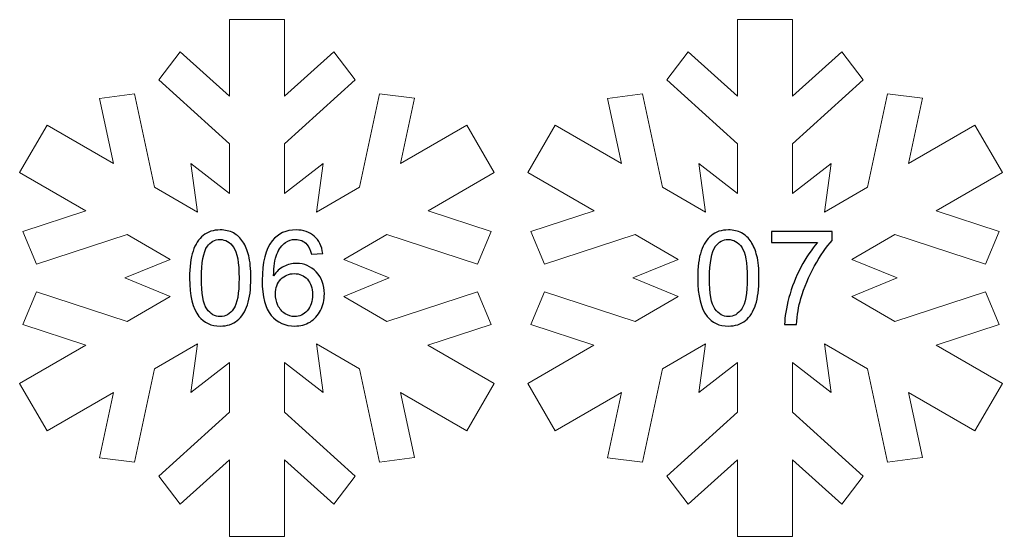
# Model space of a CAD drawing. Header units: centimetres. Extents: x -78 to 86, y -19 to 11.
# Drawn here: x 35.91 to 41.6, y -2.13 to 0.86 of the extents above; entities that cross this region are included whole.
import ezdxf

# ---------------------------------------------------------------- set-up
doc = ezdxf.new("R2010")
doc.units = ezdxf.units.CM
doc.header["$MEASUREMENT"] = 0
doc.layers.add('layer 1', color=7, linetype='Continuous')

msp = doc.modelspace()

# ---------------------------------------------------------------- linework, layer by layer
at = {"layer": 'layer 1', "color": 250, "lineweight": 9}
for points, knots in [([(38.03772, -0.88655), (38.03772, -0.88655), (37.78794, -0.74234), (37.78794, -0.74234), (37.78794, -0.74234), (37.78794, -0.74234), (38.05135, -0.63553), (38.05135, -0.63553), (38.05135, -0.63553), (38.05135, -0.63553), (37.78796, -0.52876), (37.78796, -0.52876), (37.78796, -0.52876), (37.78796, -0.52876), (38.03781, -0.38449), (38.03781, -0.38449), (38.03781, -0.38449), (38.03781, -0.38449), (38.56232, -0.55472), (38.56232, -0.55472), (38.56232, -0.55472), (38.56232, -0.55472), (38.64122, -0.36578), (38.64122, -0.36578), (38.64122, -0.36578), (38.64122, -0.36578), (38.27571, -0.24715), (38.27571, -0.24715), (38.27571, -0.24715), (38.27571, -0.24715), (38.65937, -0.02564), (38.65937, -0.02564), (38.65937, -0.02564), (38.65937, -0.02564), (38.50077, 0.24911), (38.50077, 0.24911), (38.50077, 0.24911), (38.50077, 0.24911), (38.11702, 0.02756), (38.11702, 0.02756), (38.11702, 0.02756), (38.11702, 0.02756), (38.19715, 0.40399), (38.19715, 0.40399), (38.19715, 0.40399), (38.19715, 0.40399), (37.9941, 0.43005), (37.9941, 0.43005), (37.9941, 0.43005), (37.9941, 0.43005), (37.87914, -0.10979), (37.87914, -0.10979), (37.87914, -0.10979), (37.87914, -0.10979), (37.62932, -0.25404), (37.62932, -0.25404), (37.62932, -0.25404), (37.62932, -0.25404), (37.66854, 0.02753), (37.66854, 0.02753), (37.66854, 0.02753), (37.66854, 0.02753), (37.44435, -0.14718), (37.44435, -0.14718), (37.44435, -0.14718), (37.44435, -0.14718), (37.44435, 0.14125), (37.44435, 0.14125), (37.44435, 0.14125), (37.44435, 0.14125), (37.85404, 0.51039), (37.85404, 0.51039), (37.85404, 0.51039), (37.85404, 0.51039), (37.72988, 0.67325), (37.72988, 0.67325), (37.72988, 0.67325), (37.72988, 0.67325), (37.44435, 0.416), (37.44435, 0.416), (37.44435, 0.416), (37.44435, 0.416), (37.44435, 0.85908), (37.44435, 0.85908), (37.44435, 0.85908), (37.44435, 0.85908), (37.12711, 0.85908), (37.12711, 0.85908), (37.12711, 0.85908), (37.12711, 0.85908), (37.12711, 0.41594), (37.12711, 0.41594), (37.12711, 0.41594), (37.12711, 0.41594), (36.8412, 0.67355), (36.8412, 0.67355), (36.8412, 0.67355), (36.8412, 0.67355), (36.71704, 0.51069), (36.71704, 0.51069), (36.71704, 0.51069), (36.71704, 0.51069), (37.12711, 0.14125), (37.12711, 0.14125), (37.12711, 0.14125), (37.12711, 0.14125), (37.12711, -0.14718), (37.12711, -0.14718), (37.12711, -0.14718), (37.12711, -0.14718), (36.90292, 0.02753), (36.90292, 0.02753), (36.90292, 0.02753), (36.90292, 0.02753), (36.94215, -0.25404), (36.94215, -0.25404), (36.94215, -0.25404), (36.94215, -0.25404), (36.69234, -0.10979), (36.69234, -0.10979), (36.69234, -0.10979), (36.69234, -0.10979), (36.57747, 0.42963), (36.57747, 0.42963), (36.57747, 0.42963), (36.57747, 0.42963), (36.37437, 0.40346), (36.37437, 0.40346), (36.37437, 0.40346), (36.37437, 0.40346), (36.45439, 0.02756), (36.45439, 0.02756), (36.45439, 0.02756), (36.45439, 0.02756), (36.07067, 0.24911), (36.07067, 0.24911), (36.07067, 0.24911), (36.07067, 0.24911), (35.91205, -0.02564), (35.91205, -0.02564), (35.91205, -0.02564), (35.91205, -0.02564), (36.29584, -0.24717), (36.29584, -0.24717), (36.29584, -0.24717), (36.29584, -0.24717), (35.92978, -0.36601), (35.92978, -0.36601), (35.92978, -0.36601), (35.92978, -0.36601), (36.00874, -0.55495), (36.00874, -0.55495), (36.00874, -0.55495), (36.00874, -0.55495), (36.53372, -0.38453), (36.53372, -0.38453), (36.53372, -0.38453), (36.53372, -0.38453), (36.78352, -0.52874), (36.78352, -0.52874), (36.78352, -0.52874), (36.78352, -0.52874), (36.52009, -0.63553), (36.52009, -0.63553), (36.52009, -0.63553), (36.52009, -0.63553), (36.78357, -0.74234), (36.78357, -0.74234), (36.78357, -0.74234), (36.78357, -0.74234), (36.53372, -0.88661), (36.53372, -0.88661), (36.53372, -0.88661), (36.53372, -0.88661), (36.00919, -0.71638), (36.00919, -0.71638), (36.00919, -0.71638), (36.00919, -0.71638), (35.93027, -0.90534), (35.93027, -0.90534), (35.93027, -0.90534), (35.93027, -0.90534), (36.29579, -1.02395), (36.29579, -1.02395), (36.29579, -1.02395), (36.29579, -1.02395), (35.91205, -1.2455), (35.91205, -1.2455), (35.91205, -1.2455), (35.91205, -1.2455), (36.07067, -1.52025), (36.07067, -1.52025), (36.07067, -1.52025), (36.07067, -1.52025), (36.45448, -1.29868), (36.45448, -1.29868), (36.45448, -1.29868), (36.45448, -1.29868), (36.37435, -1.67509), (36.37435, -1.67509), (36.37435, -1.67509), (36.37435, -1.67509), (36.57745, -1.70117), (36.57745, -1.70117), (36.57745, -1.70117), (36.57745, -1.70117), (36.69234, -1.16131), (36.69234, -1.16131), (36.69234, -1.16131), (36.69234, -1.16131), (36.94212, -1.01711), (36.94212, -1.01711), (36.94212, -1.01711), (36.94212, -1.01711), (36.90292, -1.29859), (36.90292, -1.29859), (36.90292, -1.29859), (36.90292, -1.29859), (37.12711, -1.1239), (37.12711, -1.1239), (37.12711, -1.1239), (37.12711, -1.1239), (37.12711, -1.41242), (37.12711, -1.41242), (37.12711, -1.41242), (37.12711, -1.41242), (36.71747, -1.78152), (36.71747, -1.78152), (36.71747, -1.78152), (36.71747, -1.78152), (36.84167, -1.9443), (36.84167, -1.9443), (36.84167, -1.9443), (36.84167, -1.9443), (37.12711, -1.6871), (37.12711, -1.6871), (37.12711, -1.6871), (37.12711, -1.6871), (37.12711, -2.13014), (37.12711, -2.13014), (37.12711, -2.13014), (37.12711, -2.13014), (37.44435, -2.13014), (37.44435, -2.13014), (37.44435, -2.13014), (37.44435, -2.13014), (37.44435, -1.68697), (37.44435, -1.68697), (37.44435, -1.68697), (37.44435, -1.68697), (37.73032, -1.94462), (37.73032, -1.94462), (37.73032, -1.94462), (37.73032, -1.94462), (37.85446, -1.78179), (37.85446, -1.78179), (37.85446, -1.78179), (37.85446, -1.78179), (37.44435, -1.41229), (37.44435, -1.41229), (37.44435, -1.41229), (37.44435, -1.41229), (37.44435, -1.1239), (37.44435, -1.1239), (37.44435, -1.1239), (37.44435, -1.1239), (37.66854, -1.29859), (37.66854, -1.29859), (37.66854, -1.29859), (37.66854, -1.29859), (37.62934, -1.01711), (37.62934, -1.01711), (37.62934, -1.01711), (37.62934, -1.01711), (37.87921, -1.16138), (37.87921, -1.16138), (37.87921, -1.16138), (37.87921, -1.16138), (37.99406, -1.70066), (37.99406, -1.70066), (37.99406, -1.70066), (37.99406, -1.70066), (38.19715, -1.67453), (38.19715, -1.67453), (38.19715, -1.67453), (38.19715, -1.67453), (38.11715, -1.2987), (38.11715, -1.2987), (38.11715, -1.2987), (38.11715, -1.2987), (38.50081, -1.52023), (38.50081, -1.52023), (38.50081, -1.52023), (38.50081, -1.52023), (38.65944, -1.24548), (38.65944, -1.24548), (38.65944, -1.24548), (38.65944, -1.24548), (38.2756, -1.02391), (38.2756, -1.02391), (38.2756, -1.02391), (38.2756, -1.02391), (38.64173, -0.90506), (38.64173, -0.90506), (38.64173, -0.90506), (38.64173, -0.90506), (38.56279, -0.71615), (38.56279, -0.71615), (38.56279, -0.71615), (38.56279, -0.71615), (38.03772, -0.88655), (38.03772, -0.88655)], [0, 0, 0, 0, 0.0126582, 0.0126582, 0.0126582, 0.0126582, 0.0253165, 0.0253165, 0.0253165, 0.0253165, 0.0379747, 0.0379747, 0.0379747, 0.0379747, 0.0506329, 0.0506329, 0.0506329, 0.0506329, 0.0632911, 0.0632911, 0.0632911, 0.0632911, 0.0759494, 0.0759494, 0.0759494, 0.0759494, 0.0886076, 0.0886076, 0.0886076, 0.0886076, 0.1012658, 0.1012658, 0.1012658, 0.1012658, 0.1139241, 0.1139241, 0.1139241, 0.1139241, 0.1265823, 0.1265823, 0.1265823, 0.1265823, 0.1392405, 0.1392405, 0.1392405, 0.1392405, 0.1518987, 0.1518987, 0.1518987, 0.1518987, 0.164557, 0.164557, 0.164557, 0.164557, 0.1772152, 0.1772152, 0.1772152, 0.1772152, 0.1898734, 0.1898734, 0.1898734, 0.1898734, 0.2025316, 0.2025316, 0.2025316, 0.2025316, 0.2151899, 0.2151899, 0.2151899, 0.2151899, 0.2278481, 0.2278481, 0.2278481, 0.2278481, 0.2405063, 0.2405063, 0.2405063, 0.2405063, 0.2531646, 0.2531646, 0.2531646, 0.2531646, 0.2658228, 0.2658228, 0.2658228, 0.2658228, 0.278481, 0.278481, 0.278481, 0.278481, 0.2911392, 0.2911392, 0.2911392, 0.2911392, 0.3037975, 0.3037975, 0.3037975, 0.3037975, 0.3164557, 0.3164557, 0.3164557, 0.3164557, 0.3291139, 0.3291139, 0.3291139, 0.3291139, 0.3417722, 0.3417722, 0.3417722, 0.3417722, 0.3544304, 0.3544304, 0.3544304, 0.3544304, 0.3670886, 0.3670886, 0.3670886, 0.3670886, 0.3797468, 0.3797468, 0.3797468, 0.3797468, 0.3924051, 0.3924051, 0.3924051, 0.3924051, 0.4050633, 0.4050633, 0.4050633, 0.4050633, 0.4177215, 0.4177215, 0.4177215, 0.4177215, 0.4303797, 0.4303797, 0.4303797, 0.4303797, 0.443038, 0.443038, 0.443038, 0.443038, 0.4556962, 0.4556962, 0.4556962, 0.4556962, 0.4683544, 0.4683544, 0.4683544, 0.4683544, 0.4810127, 0.4810127, 0.4810127, 0.4810127, 0.4936709, 0.4936709, 0.4936709, 0.4936709, 0.5063291, 0.5063291, 0.5063291, 0.5063291, 0.5189873, 0.5189873, 0.5189873, 0.5189873, 0.5316456, 0.5316456, 0.5316456, 0.5316456, 0.5443038, 0.5443038, 0.5443038, 0.5443038, 0.556962, 0.556962, 0.556962, 0.556962, 0.5696203, 0.5696203, 0.5696203, 0.5696203, 0.5822785, 0.5822785, 0.5822785, 0.5822785, 0.5949367, 0.5949367, 0.5949367, 0.5949367, 0.6075949, 0.6075949, 0.6075949, 0.6075949, 0.6202532, 0.6202532, 0.6202532, 0.6202532, 0.6329114, 0.6329114, 0.6329114, 0.6329114, 0.6455696, 0.6455696, 0.6455696, 0.6455696, 0.6582278, 0.6582278, 0.6582278, 0.6582278, 0.6708861, 0.6708861, 0.6708861, 0.6708861, 0.6835443, 0.6835443, 0.6835443, 0.6835443, 0.6962025, 0.6962025, 0.6962025, 0.6962025, 0.7088608, 0.7088608, 0.7088608, 0.7088608, 0.721519, 0.721519, 0.721519, 0.721519, 0.7341772, 0.7341772, 0.7341772, 0.7341772, 0.7468354, 0.7468354, 0.7468354, 0.7468354, 0.7594937, 0.7594937, 0.7594937, 0.7594937, 0.7721519, 0.7721519, 0.7721519, 0.7721519, 0.7848101, 0.7848101, 0.7848101, 0.7848101, 0.7974684, 0.7974684, 0.7974684, 0.7974684, 0.8101266, 0.8101266, 0.8101266, 0.8101266, 0.8227848, 0.8227848, 0.8227848, 0.8227848, 0.835443, 0.835443, 0.835443, 0.835443, 0.8481013, 0.8481013, 0.8481013, 0.8481013, 0.8607595, 0.8607595, 0.8607595, 0.8607595, 0.8734177, 0.8734177, 0.8734177, 0.8734177, 0.8860759, 0.8860759, 0.8860759, 0.8860759, 0.8987342, 0.8987342, 0.8987342, 0.8987342, 0.9113924, 0.9113924, 0.9113924, 0.9113924, 0.9240506, 0.9240506, 0.9240506, 0.9240506, 0.9367089, 0.9367089, 0.9367089, 0.9367089, 0.9493671, 0.9493671, 0.9493671, 0.9493671, 0.9620253, 0.9620253, 0.9620253, 0.9620253, 0.9746835, 0.9746835, 0.9746835, 0.9746835, 1, 1, 1, 1]), ([(40.97843, -0.88655), (40.97843, -0.88655), (40.72864, -0.74234), (40.72864, -0.74234), (40.72864, -0.74234), (40.72864, -0.74234), (40.99206, -0.63553), (40.99206, -0.63553), (40.99206, -0.63553), (40.99206, -0.63553), (40.72866, -0.52876), (40.72866, -0.52876), (40.72866, -0.52876), (40.72866, -0.52876), (40.97851, -0.38449), (40.97851, -0.38449), (40.97851, -0.38449), (40.97851, -0.38449), (41.50302, -0.55472), (41.50302, -0.55472), (41.50302, -0.55472), (41.50302, -0.55472), (41.58192, -0.36578), (41.58192, -0.36578), (41.58192, -0.36578), (41.58192, -0.36578), (41.21642, -0.24715), (41.21642, -0.24715), (41.21642, -0.24715), (41.21642, -0.24715), (41.60008, -0.02564), (41.60008, -0.02564), (41.60008, -0.02564), (41.60008, -0.02564), (41.44148, 0.24911), (41.44148, 0.24911), (41.44148, 0.24911), (41.44148, 0.24911), (41.05773, 0.02756), (41.05773, 0.02756), (41.05773, 0.02756), (41.05773, 0.02756), (41.13786, 0.40399), (41.13786, 0.40399), (41.13786, 0.40399), (41.13786, 0.40399), (40.9348, 0.43005), (40.9348, 0.43005), (40.9348, 0.43005), (40.9348, 0.43005), (40.81985, -0.10979), (40.81985, -0.10979), (40.81985, -0.10979), (40.81985, -0.10979), (40.57002, -0.25404), (40.57002, -0.25404), (40.57002, -0.25404), (40.57002, -0.25404), (40.60925, 0.02753), (40.60925, 0.02753), (40.60925, 0.02753), (40.60925, 0.02753), (40.38506, -0.14718), (40.38506, -0.14718), (40.38506, -0.14718), (40.38506, -0.14718), (40.38506, 0.14125), (40.38506, 0.14125), (40.38506, 0.14125), (40.38506, 0.14125), (40.79474, 0.51039), (40.79474, 0.51039), (40.79474, 0.51039), (40.79474, 0.51039), (40.67058, 0.67325), (40.67058, 0.67325), (40.67058, 0.67325), (40.67058, 0.67325), (40.38506, 0.416), (40.38506, 0.416), (40.38506, 0.416), (40.38506, 0.416), (40.38506, 0.85908), (40.38506, 0.85908), (40.38506, 0.85908), (40.38506, 0.85908), (40.06781, 0.85908), (40.06781, 0.85908), (40.06781, 0.85908), (40.06781, 0.85908), (40.06781, 0.41594), (40.06781, 0.41594), (40.06781, 0.41594), (40.06781, 0.41594), (39.78191, 0.67355), (39.78191, 0.67355), (39.78191, 0.67355), (39.78191, 0.67355), (39.65775, 0.51069), (39.65775, 0.51069), (39.65775, 0.51069), (39.65775, 0.51069), (40.06781, 0.14125), (40.06781, 0.14125), (40.06781, 0.14125), (40.06781, 0.14125), (40.06781, -0.14718), (40.06781, -0.14718), (40.06781, -0.14718), (40.06781, -0.14718), (39.84363, 0.02753), (39.84363, 0.02753), (39.84363, 0.02753), (39.84363, 0.02753), (39.88285, -0.25404), (39.88285, -0.25404), (39.88285, -0.25404), (39.88285, -0.25404), (39.63304, -0.10979), (39.63304, -0.10979), (39.63304, -0.10979), (39.63304, -0.10979), (39.51817, 0.42963), (39.51817, 0.42963), (39.51817, 0.42963), (39.51817, 0.42963), (39.31508, 0.40346), (39.31508, 0.40346), (39.31508, 0.40346), (39.31508, 0.40346), (39.3951, 0.02756), (39.3951, 0.02756), (39.3951, 0.02756), (39.3951, 0.02756), (39.01137, 0.24911), (39.01137, 0.24911), (39.01137, 0.24911), (39.01137, 0.24911), (38.85275, -0.02564), (38.85275, -0.02564), (38.85275, -0.02564), (38.85275, -0.02564), (39.23654, -0.24717), (39.23654, -0.24717), (39.23654, -0.24717), (39.23654, -0.24717), (38.87048, -0.36601), (38.87048, -0.36601), (38.87048, -0.36601), (38.87048, -0.36601), (38.94944, -0.55495), (38.94944, -0.55495), (38.94944, -0.55495), (38.94944, -0.55495), (39.47442, -0.38453), (39.47442, -0.38453), (39.47442, -0.38453), (39.47442, -0.38453), (39.72423, -0.52874), (39.72423, -0.52874), (39.72423, -0.52874), (39.72423, -0.52874), (39.46079, -0.63553), (39.46079, -0.63553), (39.46079, -0.63553), (39.46079, -0.63553), (39.72427, -0.74234), (39.72427, -0.74234), (39.72427, -0.74234), (39.72427, -0.74234), (39.47442, -0.88661), (39.47442, -0.88661), (39.47442, -0.88661), (39.47442, -0.88661), (38.94989, -0.71638), (38.94989, -0.71638), (38.94989, -0.71638), (38.94989, -0.71638), (38.87097, -0.90534), (38.87097, -0.90534), (38.87097, -0.90534), (38.87097, -0.90534), (39.2365, -1.02395), (39.2365, -1.02395), (39.2365, -1.02395), (39.2365, -1.02395), (38.85275, -1.2455), (38.85275, -1.2455), (38.85275, -1.2455), (38.85275, -1.2455), (39.01137, -1.52025), (39.01137, -1.52025), (39.01137, -1.52025), (39.01137, -1.52025), (39.39518, -1.29868), (39.39518, -1.29868), (39.39518, -1.29868), (39.39518, -1.29868), (39.31505, -1.67509), (39.31505, -1.67509), (39.31505, -1.67509), (39.31505, -1.67509), (39.51815, -1.70117), (39.51815, -1.70117), (39.51815, -1.70117), (39.51815, -1.70117), (39.63304, -1.16131), (39.63304, -1.16131), (39.63304, -1.16131), (39.63304, -1.16131), (39.88283, -1.01711), (39.88283, -1.01711), (39.88283, -1.01711), (39.88283, -1.01711), (39.84363, -1.29859), (39.84363, -1.29859), (39.84363, -1.29859), (39.84363, -1.29859), (40.06781, -1.1239), (40.06781, -1.1239), (40.06781, -1.1239), (40.06781, -1.1239), (40.06781, -1.41242), (40.06781, -1.41242), (40.06781, -1.41242), (40.06781, -1.41242), (39.65817, -1.78152), (39.65817, -1.78152), (39.65817, -1.78152), (39.65817, -1.78152), (39.78237, -1.9443), (39.78237, -1.9443), (39.78237, -1.9443), (39.78237, -1.9443), (40.06781, -1.6871), (40.06781, -1.6871), (40.06781, -1.6871), (40.06781, -1.6871), (40.06781, -2.13014), (40.06781, -2.13014), (40.06781, -2.13014), (40.06781, -2.13014), (40.38506, -2.13014), (40.38506, -2.13014), (40.38506, -2.13014), (40.38506, -2.13014), (40.38506, -1.68697), (40.38506, -1.68697), (40.38506, -1.68697), (40.38506, -1.68697), (40.67103, -1.94462), (40.67103, -1.94462), (40.67103, -1.94462), (40.67103, -1.94462), (40.79517, -1.78179), (40.79517, -1.78179), (40.79517, -1.78179), (40.79517, -1.78179), (40.38506, -1.41229), (40.38506, -1.41229), (40.38506, -1.41229), (40.38506, -1.41229), (40.38506, -1.1239), (40.38506, -1.1239), (40.38506, -1.1239), (40.38506, -1.1239), (40.60925, -1.29859), (40.60925, -1.29859), (40.60925, -1.29859), (40.60925, -1.29859), (40.57004, -1.01711), (40.57004, -1.01711), (40.57004, -1.01711), (40.57004, -1.01711), (40.81991, -1.16138), (40.81991, -1.16138), (40.81991, -1.16138), (40.81991, -1.16138), (40.93476, -1.70066), (40.93476, -1.70066), (40.93476, -1.70066), (40.93476, -1.70066), (41.13786, -1.67453), (41.13786, -1.67453), (41.13786, -1.67453), (41.13786, -1.67453), (41.05786, -1.2987), (41.05786, -1.2987), (41.05786, -1.2987), (41.05786, -1.2987), (41.44152, -1.52023), (41.44152, -1.52023), (41.44152, -1.52023), (41.44152, -1.52023), (41.60014, -1.24548), (41.60014, -1.24548), (41.60014, -1.24548), (41.60014, -1.24548), (41.21631, -1.02391), (41.21631, -1.02391), (41.21631, -1.02391), (41.21631, -1.02391), (41.58243, -0.90506), (41.58243, -0.90506), (41.58243, -0.90506), (41.58243, -0.90506), (41.50349, -0.71615), (41.50349, -0.71615), (41.50349, -0.71615), (41.50349, -0.71615), (40.97843, -0.88655), (40.97843, -0.88655)], [0, 0, 0, 0, 0.0126582, 0.0126582, 0.0126582, 0.0126582, 0.0253165, 0.0253165, 0.0253165, 0.0253165, 0.0379747, 0.0379747, 0.0379747, 0.0379747, 0.0506329, 0.0506329, 0.0506329, 0.0506329, 0.0632911, 0.0632911, 0.0632911, 0.0632911, 0.0759494, 0.0759494, 0.0759494, 0.0759494, 0.0886076, 0.0886076, 0.0886076, 0.0886076, 0.1012658, 0.1012658, 0.1012658, 0.1012658, 0.1139241, 0.1139241, 0.1139241, 0.1139241, 0.1265823, 0.1265823, 0.1265823, 0.1265823, 0.1392405, 0.1392405, 0.1392405, 0.1392405, 0.1518987, 0.1518987, 0.1518987, 0.1518987, 0.164557, 0.164557, 0.164557, 0.164557, 0.1772152, 0.1772152, 0.1772152, 0.1772152, 0.1898734, 0.1898734, 0.1898734, 0.1898734, 0.2025316, 0.2025316, 0.2025316, 0.2025316, 0.2151899, 0.2151899, 0.2151899, 0.2151899, 0.2278481, 0.2278481, 0.2278481, 0.2278481, 0.2405063, 0.2405063, 0.2405063, 0.2405063, 0.2531646, 0.2531646, 0.2531646, 0.2531646, 0.2658228, 0.2658228, 0.2658228, 0.2658228, 0.278481, 0.278481, 0.278481, 0.278481, 0.2911392, 0.2911392, 0.2911392, 0.2911392, 0.3037975, 0.3037975, 0.3037975, 0.3037975, 0.3164557, 0.3164557, 0.3164557, 0.3164557, 0.3291139, 0.3291139, 0.3291139, 0.3291139, 0.3417722, 0.3417722, 0.3417722, 0.3417722, 0.3544304, 0.3544304, 0.3544304, 0.3544304, 0.3670886, 0.3670886, 0.3670886, 0.3670886, 0.3797468, 0.3797468, 0.3797468, 0.3797468, 0.3924051, 0.3924051, 0.3924051, 0.3924051, 0.4050633, 0.4050633, 0.4050633, 0.4050633, 0.4177215, 0.4177215, 0.4177215, 0.4177215, 0.4303797, 0.4303797, 0.4303797, 0.4303797, 0.443038, 0.443038, 0.443038, 0.443038, 0.4556962, 0.4556962, 0.4556962, 0.4556962, 0.4683544, 0.4683544, 0.4683544, 0.4683544, 0.4810127, 0.4810127, 0.4810127, 0.4810127, 0.4936709, 0.4936709, 0.4936709, 0.4936709, 0.5063291, 0.5063291, 0.5063291, 0.5063291, 0.5189873, 0.5189873, 0.5189873, 0.5189873, 0.5316456, 0.5316456, 0.5316456, 0.5316456, 0.5443038, 0.5443038, 0.5443038, 0.5443038, 0.556962, 0.556962, 0.556962, 0.556962, 0.5696203, 0.5696203, 0.5696203, 0.5696203, 0.5822785, 0.5822785, 0.5822785, 0.5822785, 0.5949367, 0.5949367, 0.5949367, 0.5949367, 0.6075949, 0.6075949, 0.6075949, 0.6075949, 0.6202532, 0.6202532, 0.6202532, 0.6202532, 0.6329114, 0.6329114, 0.6329114, 0.6329114, 0.6455696, 0.6455696, 0.6455696, 0.6455696, 0.6582278, 0.6582278, 0.6582278, 0.6582278, 0.6708861, 0.6708861, 0.6708861, 0.6708861, 0.6835443, 0.6835443, 0.6835443, 0.6835443, 0.6962025, 0.6962025, 0.6962025, 0.6962025, 0.7088608, 0.7088608, 0.7088608, 0.7088608, 0.721519, 0.721519, 0.721519, 0.721519, 0.7341772, 0.7341772, 0.7341772, 0.7341772, 0.7468354, 0.7468354, 0.7468354, 0.7468354, 0.7594937, 0.7594937, 0.7594937, 0.7594937, 0.7721519, 0.7721519, 0.7721519, 0.7721519, 0.7848101, 0.7848101, 0.7848101, 0.7848101, 0.7974684, 0.7974684, 0.7974684, 0.7974684, 0.8101266, 0.8101266, 0.8101266, 0.8101266, 0.8227848, 0.8227848, 0.8227848, 0.8227848, 0.835443, 0.835443, 0.835443, 0.835443, 0.8481013, 0.8481013, 0.8481013, 0.8481013, 0.8607595, 0.8607595, 0.8607595, 0.8607595, 0.8734177, 0.8734177, 0.8734177, 0.8734177, 0.8860759, 0.8860759, 0.8860759, 0.8860759, 0.8987342, 0.8987342, 0.8987342, 0.8987342, 0.9113924, 0.9113924, 0.9113924, 0.9113924, 0.9240506, 0.9240506, 0.9240506, 0.9240506, 0.9367089, 0.9367089, 0.9367089, 0.9367089, 0.9493671, 0.9493671, 0.9493671, 0.9493671, 0.9620253, 0.9620253, 0.9620253, 0.9620253, 0.9746835, 0.9746835, 0.9746835, 0.9746835, 1, 1, 1, 1]), ([(36.89579, -0.63567), (36.89579, -0.57138), (36.90239, -0.5194), (36.91557, -0.48009), (36.91557, -0.48009), (36.92888, -0.44066), (36.94854, -0.41036), (36.97466, -0.38918), (36.97466, -0.38918), (37.00065, -0.36801), (37.03349, -0.35748), (37.07305, -0.35748), (37.07305, -0.35748), (37.10221, -0.35748), (37.12782, -0.36332), (37.15001, -0.37511), (37.15001, -0.37511), (37.17207, -0.3869), (37.19033, -0.40389), (37.20453, -0.42608), (37.20453, -0.42608), (37.21873, -0.44814), (37.22989, -0.47515), (37.23801, -0.50697), (37.23801, -0.50697), (37.24625, -0.5388), (37.25031, -0.58178), (37.25031, -0.63567), (37.25031, -0.63567), (37.25031, -0.69957), (37.24371, -0.7513), (37.23065, -0.79061), (37.23065, -0.79061), (37.21759, -0.83004), (37.19794, -0.86035), (37.17182, -0.88165), (37.17182, -0.88165), (37.14583, -0.90295), (37.11286, -0.9136), (37.07305, -0.9136), (37.07305, -0.9136), (37.02068, -0.9136), (36.97948, -0.89496), (36.94955, -0.85756), (36.94955, -0.85756), (36.91367, -0.81191), (36.89579, -0.73799), (36.89579, -0.63567)], [0, 0, 0, 0, 0.0769231, 0.0769231, 0.0769231, 0.0769231, 0.1538462, 0.1538462, 0.1538462, 0.1538462, 0.2307692, 0.2307692, 0.2307692, 0.2307692, 0.3076923, 0.3076923, 0.3076923, 0.3076923, 0.3846154, 0.3846154, 0.3846154, 0.3846154, 0.4615385, 0.4615385, 0.4615385, 0.4615385, 0.5384615, 0.5384615, 0.5384615, 0.5384615, 0.6153846, 0.6153846, 0.6153846, 0.6153846, 0.6923077, 0.6923077, 0.6923077, 0.6923077, 0.7692308, 0.7692308, 0.7692308, 0.7692308, 0.8461538, 0.8461538, 0.8461538, 0.8461538, 1, 1, 1, 1]), ([(37.66657, -0.4929), (37.66657, -0.4929), (37.60038, -0.49822), (37.60038, -0.49822), (37.60038, -0.49822), (37.59442, -0.47198), (37.58593, -0.45283), (37.5749, -0.44091), (37.5749, -0.44091), (37.55677, -0.42177), (37.53432, -0.41226), (37.5077, -0.41226), (37.5077, -0.41226), (37.48627, -0.41226), (37.46725, -0.41822), (37.45089, -0.43014), (37.45089, -0.43014), (37.42985, -0.44548), (37.41336, -0.46779), (37.40106, -0.49721), (37.40106, -0.49721), (37.38889, -0.52675), (37.38255, -0.56872), (37.38204, -0.62312), (37.38204, -0.62312), (37.39815, -0.59864), (37.41793, -0.58039), (37.44126, -0.56859), (37.44126, -0.56859), (37.46459, -0.55668), (37.48893, -0.55072), (37.51454, -0.55072), (37.51454, -0.55072), (37.55918, -0.55072), (37.59721, -0.5672), (37.62866, -0.60004), (37.62866, -0.60004), (37.65998, -0.63288), (37.6757, -0.67523), (37.6757, -0.72734), (37.6757, -0.72734), (37.6757, -0.76157), (37.66834, -0.79327), (37.65364, -0.82269), (37.65364, -0.82269), (37.6388, -0.8521), (37.61864, -0.87455), (37.59278, -0.89014), (37.59278, -0.89014), (37.56704, -0.90574), (37.53775, -0.9136), (37.50503, -0.9136), (37.50503, -0.9136), (37.44937, -0.9136), (37.40385, -0.89306), (37.3686, -0.8521), (37.3686, -0.8521), (37.33348, -0.81115), (37.31586, -0.74357), (37.31586, -0.64949), (37.31586, -0.64949), (37.31586, -0.54425), (37.33539, -0.46767), (37.37431, -0.41987), (37.37431, -0.41987), (37.40829, -0.37828), (37.45406, -0.35748), (37.51175, -0.35748), (37.51175, -0.35748), (37.55461, -0.35748), (37.58986, -0.36953), (37.61725, -0.39349), (37.61725, -0.39349), (37.64463, -0.41746), (37.66112, -0.45055), (37.66657, -0.4929)], [0, 0, 0, 0, 0.05, 0.05, 0.05, 0.05, 0.1, 0.1, 0.1, 0.1, 0.15, 0.15, 0.15, 0.15, 0.2, 0.2, 0.2, 0.2, 0.25, 0.25, 0.25, 0.25, 0.3, 0.3, 0.3, 0.3, 0.35, 0.35, 0.35, 0.35, 0.4, 0.4, 0.4, 0.4, 0.45, 0.45, 0.45, 0.45, 0.5, 0.5, 0.5, 0.5, 0.55, 0.55, 0.55, 0.55, 0.6, 0.6, 0.6, 0.6, 0.65, 0.65, 0.65, 0.65, 0.7, 0.7, 0.7, 0.7, 0.75, 0.75, 0.75, 0.75, 0.8, 0.8, 0.8, 0.8, 0.85, 0.85, 0.85, 0.85, 0.9, 0.9, 0.9, 0.9, 1, 1, 1, 1]), ([(39.83688, -0.63567), (39.83688, -0.57138), (39.84348, -0.5194), (39.85666, -0.48009), (39.85666, -0.48009), (39.86997, -0.44066), (39.88963, -0.41036), (39.91575, -0.38918), (39.91575, -0.38918), (39.94174, -0.36801), (39.97458, -0.35748), (40.01414, -0.35748), (40.01414, -0.35748), (40.0433, -0.35748), (40.06891, -0.36332), (40.0911, -0.37511), (40.0911, -0.37511), (40.11316, -0.3869), (40.13142, -0.40389), (40.14562, -0.42608), (40.14562, -0.42608), (40.15982, -0.44814), (40.17098, -0.47515), (40.1791, -0.50697), (40.1791, -0.50697), (40.18734, -0.5388), (40.1914, -0.58178), (40.1914, -0.63567), (40.1914, -0.63567), (40.1914, -0.69957), (40.1848, -0.7513), (40.17174, -0.79061), (40.17174, -0.79061), (40.15868, -0.83004), (40.13903, -0.86035), (40.11291, -0.88165), (40.11291, -0.88165), (40.08692, -0.90295), (40.05395, -0.9136), (40.01414, -0.9136), (40.01414, -0.9136), (39.96177, -0.9136), (39.92057, -0.89496), (39.89064, -0.85756), (39.89064, -0.85756), (39.85476, -0.81191), (39.83688, -0.73799), (39.83688, -0.63567)], [0, 0, 0, 0, 0.0769231, 0.0769231, 0.0769231, 0.0769231, 0.1538462, 0.1538462, 0.1538462, 0.1538462, 0.2307692, 0.2307692, 0.2307692, 0.2307692, 0.3076923, 0.3076923, 0.3076923, 0.3076923, 0.3846154, 0.3846154, 0.3846154, 0.3846154, 0.4615385, 0.4615385, 0.4615385, 0.4615385, 0.5384615, 0.5384615, 0.5384615, 0.5384615, 0.6153846, 0.6153846, 0.6153846, 0.6153846, 0.6923077, 0.6923077, 0.6923077, 0.6923077, 0.7692308, 0.7692308, 0.7692308, 0.7692308, 0.8461538, 0.8461538, 0.8461538, 0.8461538, 1, 1, 1, 1]), ([(40.2638, -0.43052), (40.2638, -0.43052), (40.2638, -0.36661), (40.2638, -0.36661), (40.2638, -0.36661), (40.2638, -0.36661), (40.61603, -0.36661), (40.61603, -0.36661), (40.61603, -0.36661), (40.61603, -0.36661), (40.61603, -0.41834), (40.61603, -0.41834), (40.61603, -0.41834), (40.58141, -0.45524), (40.54693, -0.50431), (40.51294, -0.56555), (40.51294, -0.56555), (40.47884, -0.62679), (40.45259, -0.68981), (40.43395, -0.7546), (40.43395, -0.7546), (40.42064, -0.80012), (40.41202, -0.8502), (40.40834, -0.90447), (40.40834, -0.90447), (40.40834, -0.90447), (40.33987, -0.90447), (40.33987, -0.90447), (40.33987, -0.90447), (40.34063, -0.86161), (40.349, -0.80976), (40.3651, -0.74902), (40.3651, -0.74902), (40.38121, -0.68816), (40.40416, -0.62958), (40.43421, -0.57316), (40.43421, -0.57316), (40.46426, -0.51674), (40.49621, -0.46919), (40.53006, -0.43052), (40.53006, -0.43052), (40.53006, -0.43052), (40.2638, -0.43052), (40.2638, -0.43052)], [0, 0, 0, 0, 0.0833333, 0.0833333, 0.0833333, 0.0833333, 0.1666667, 0.1666667, 0.1666667, 0.1666667, 0.25, 0.25, 0.25, 0.25, 0.3333333, 0.3333333, 0.3333333, 0.3333333, 0.4166667, 0.4166667, 0.4166667, 0.4166667, 0.5, 0.5, 0.5, 0.5, 0.5833333, 0.5833333, 0.5833333, 0.5833333, 0.6666667, 0.6666667, 0.6666667, 0.6666667, 0.75, 0.75, 0.75, 0.75, 0.8333333, 0.8333333, 0.8333333, 0.8333333, 1, 1, 1, 1]), ([(36.96426, -0.63592), (36.96426, -0.72556), (36.97466, -0.78516), (36.99558, -0.81457), (36.99558, -0.81457), (37.0165, -0.84412), (37.04237, -0.85882), (37.07305, -0.85882), (37.07305, -0.85882), (37.10373, -0.85882), (37.1296, -0.84399), (37.15052, -0.81445), (37.15052, -0.81445), (37.17144, -0.78478), (37.18184, -0.72531), (37.18184, -0.63592), (37.18184, -0.63592), (37.18184, -0.54628), (37.17144, -0.48669), (37.15052, -0.45727), (37.15052, -0.45727), (37.12973, -0.42773), (37.10361, -0.41302), (37.07229, -0.41302), (37.07229, -0.41302), (37.0416, -0.41302), (37.01701, -0.42608), (36.99862, -0.45207), (36.99862, -0.45207), (36.97567, -0.48516), (36.96426, -0.54653), (36.96426, -0.63592)], [0, 0, 0, 0, 0.1111111, 0.1111111, 0.1111111, 0.1111111, 0.2222222, 0.2222222, 0.2222222, 0.2222222, 0.3333333, 0.3333333, 0.3333333, 0.3333333, 0.4444444, 0.4444444, 0.4444444, 0.4444444, 0.5555556, 0.5555556, 0.5555556, 0.5555556, 0.6666667, 0.6666667, 0.6666667, 0.6666667, 0.7777778, 0.7777778, 0.7777778, 0.7777778, 1, 1, 1, 1]), ([(39.90535, -0.63592), (39.90535, -0.72556), (39.91575, -0.78516), (39.93667, -0.81457), (39.93667, -0.81457), (39.95759, -0.84412), (39.98346, -0.85882), (40.01414, -0.85882), (40.01414, -0.85882), (40.04482, -0.85882), (40.07069, -0.84399), (40.09161, -0.81445), (40.09161, -0.81445), (40.11253, -0.78478), (40.12293, -0.72531), (40.12293, -0.63592), (40.12293, -0.63592), (40.12293, -0.54628), (40.11253, -0.48669), (40.09161, -0.45727), (40.09161, -0.45727), (40.07082, -0.42773), (40.0447, -0.41302), (40.01338, -0.41302), (40.01338, -0.41302), (39.98269, -0.41302), (39.9581, -0.42608), (39.93971, -0.45207), (39.93971, -0.45207), (39.91676, -0.48516), (39.90535, -0.54653), (39.90535, -0.63592)], [0, 0, 0, 0, 0.1111111, 0.1111111, 0.1111111, 0.1111111, 0.2222222, 0.2222222, 0.2222222, 0.2222222, 0.3333333, 0.3333333, 0.3333333, 0.3333333, 0.4444444, 0.4444444, 0.4444444, 0.4444444, 0.5555556, 0.5555556, 0.5555556, 0.5555556, 0.6666667, 0.6666667, 0.6666667, 0.6666667, 0.7777778, 0.7777778, 0.7777778, 0.7777778, 1, 1, 1, 1]), ([(37.3927, -0.72797), (37.3927, -0.75105), (37.39764, -0.77311), (37.4074, -0.79416), (37.4074, -0.79416), (37.41717, -0.81521), (37.43086, -0.83118), (37.44823, -0.84221), (37.44823, -0.84221), (37.46573, -0.85325), (37.48424, -0.85882), (37.50389, -0.85882), (37.50389, -0.85882), (37.53242, -0.85882), (37.55677, -0.84741), (37.57693, -0.82459), (37.57693, -0.82459), (37.59709, -0.80177), (37.60723, -0.77083), (37.60723, -0.73165), (37.60723, -0.73165), (37.60723, -0.69399), (37.59721, -0.66432), (37.57731, -0.64264), (37.57731, -0.64264), (37.5574, -0.62096), (37.53204, -0.61006), (37.50123, -0.61006), (37.50123, -0.61006), (37.47105, -0.61006), (37.44531, -0.62096), (37.42427, -0.64264), (37.42427, -0.64264), (37.40322, -0.66432), (37.3927, -0.69273), (37.3927, -0.72797)], [0, 0, 0, 0, 0.1, 0.1, 0.1, 0.1, 0.2, 0.2, 0.2, 0.2, 0.3, 0.3, 0.3, 0.3, 0.4, 0.4, 0.4, 0.4, 0.5, 0.5, 0.5, 0.5, 0.6, 0.6, 0.6, 0.6, 0.7, 0.7, 0.7, 0.7, 0.8, 0.8, 0.8, 0.8, 1, 1, 1, 1])]:
    msp.add_open_spline(points, degree=3, knots=knots, dxfattribs=at)
at = {"layer": 'layer 1', "color": 114}
for points, knots in [([(36.89579, -0.63567), (36.89579, -0.57138), (36.90239, -0.5194), (36.91557, -0.48009), (36.91557, -0.48009), (36.92888, -0.44066), (36.94854, -0.41036), (36.97466, -0.38918), (36.97466, -0.38918), (37.00065, -0.36801), (37.03349, -0.35748), (37.07305, -0.35748), (37.07305, -0.35748), (37.10221, -0.35748), (37.12782, -0.36332), (37.15001, -0.37511), (37.15001, -0.37511), (37.17207, -0.3869), (37.19033, -0.40389), (37.20453, -0.42608), (37.20453, -0.42608), (37.21873, -0.44814), (37.22989, -0.47515), (37.23801, -0.50697), (37.23801, -0.50697), (37.24625, -0.5388), (37.25031, -0.58178), (37.25031, -0.63567), (37.25031, -0.63567), (37.25031, -0.69957), (37.24371, -0.7513), (37.23065, -0.79061), (37.23065, -0.79061), (37.21759, -0.83004), (37.19794, -0.86035), (37.17182, -0.88165), (37.17182, -0.88165), (37.14583, -0.90295), (37.11286, -0.9136), (37.07305, -0.9136), (37.07305, -0.9136), (37.02068, -0.9136), (36.97948, -0.89496), (36.94955, -0.85756), (36.94955, -0.85756), (36.91367, -0.81191), (36.89579, -0.73799), (36.89579, -0.63567)], [0, 0, 0, 0, 0.0769231, 0.0769231, 0.0769231, 0.0769231, 0.1538462, 0.1538462, 0.1538462, 0.1538462, 0.2307692, 0.2307692, 0.2307692, 0.2307692, 0.3076923, 0.3076923, 0.3076923, 0.3076923, 0.3846154, 0.3846154, 0.3846154, 0.3846154, 0.4615385, 0.4615385, 0.4615385, 0.4615385, 0.5384615, 0.5384615, 0.5384615, 0.5384615, 0.6153846, 0.6153846, 0.6153846, 0.6153846, 0.6923077, 0.6923077, 0.6923077, 0.6923077, 0.7692308, 0.7692308, 0.7692308, 0.7692308, 0.8461538, 0.8461538, 0.8461538, 0.8461538, 1, 1, 1, 1]), ([(37.66657, -0.4929), (37.66657, -0.4929), (37.60038, -0.49822), (37.60038, -0.49822), (37.60038, -0.49822), (37.59442, -0.47198), (37.58593, -0.45283), (37.5749, -0.44091), (37.5749, -0.44091), (37.55677, -0.42177), (37.53432, -0.41226), (37.5077, -0.41226), (37.5077, -0.41226), (37.48627, -0.41226), (37.46725, -0.41822), (37.45089, -0.43014), (37.45089, -0.43014), (37.42985, -0.44548), (37.41336, -0.46779), (37.40106, -0.49721), (37.40106, -0.49721), (37.38889, -0.52675), (37.38255, -0.56872), (37.38204, -0.62312), (37.38204, -0.62312), (37.39815, -0.59864), (37.41793, -0.58039), (37.44126, -0.56859), (37.44126, -0.56859), (37.46459, -0.55668), (37.48893, -0.55072), (37.51454, -0.55072), (37.51454, -0.55072), (37.55918, -0.55072), (37.59721, -0.5672), (37.62866, -0.60004), (37.62866, -0.60004), (37.65998, -0.63288), (37.6757, -0.67523), (37.6757, -0.72734), (37.6757, -0.72734), (37.6757, -0.76157), (37.66834, -0.79327), (37.65364, -0.82269), (37.65364, -0.82269), (37.6388, -0.8521), (37.61864, -0.87455), (37.59278, -0.89014), (37.59278, -0.89014), (37.56704, -0.90574), (37.53775, -0.9136), (37.50503, -0.9136), (37.50503, -0.9136), (37.44937, -0.9136), (37.40385, -0.89306), (37.3686, -0.8521), (37.3686, -0.8521), (37.33348, -0.81115), (37.31586, -0.74357), (37.31586, -0.64949), (37.31586, -0.64949), (37.31586, -0.54425), (37.33539, -0.46767), (37.37431, -0.41987), (37.37431, -0.41987), (37.40829, -0.37828), (37.45406, -0.35748), (37.51175, -0.35748), (37.51175, -0.35748), (37.55461, -0.35748), (37.58986, -0.36953), (37.61725, -0.39349), (37.61725, -0.39349), (37.64463, -0.41746), (37.66112, -0.45055), (37.66657, -0.4929)], [0, 0, 0, 0, 0.05, 0.05, 0.05, 0.05, 0.1, 0.1, 0.1, 0.1, 0.15, 0.15, 0.15, 0.15, 0.2, 0.2, 0.2, 0.2, 0.25, 0.25, 0.25, 0.25, 0.3, 0.3, 0.3, 0.3, 0.35, 0.35, 0.35, 0.35, 0.4, 0.4, 0.4, 0.4, 0.45, 0.45, 0.45, 0.45, 0.5, 0.5, 0.5, 0.5, 0.55, 0.55, 0.55, 0.55, 0.6, 0.6, 0.6, 0.6, 0.65, 0.65, 0.65, 0.65, 0.7, 0.7, 0.7, 0.7, 0.75, 0.75, 0.75, 0.75, 0.8, 0.8, 0.8, 0.8, 0.85, 0.85, 0.85, 0.85, 0.9, 0.9, 0.9, 0.9, 1, 1, 1, 1]), ([(39.83688, -0.63567), (39.83688, -0.57138), (39.84348, -0.5194), (39.85666, -0.48009), (39.85666, -0.48009), (39.86997, -0.44066), (39.88963, -0.41036), (39.91575, -0.38918), (39.91575, -0.38918), (39.94174, -0.36801), (39.97458, -0.35748), (40.01414, -0.35748), (40.01414, -0.35748), (40.0433, -0.35748), (40.06891, -0.36332), (40.0911, -0.37511), (40.0911, -0.37511), (40.11316, -0.3869), (40.13142, -0.40389), (40.14562, -0.42608), (40.14562, -0.42608), (40.15982, -0.44814), (40.17098, -0.47515), (40.1791, -0.50697), (40.1791, -0.50697), (40.18734, -0.5388), (40.1914, -0.58178), (40.1914, -0.63567), (40.1914, -0.63567), (40.1914, -0.69957), (40.1848, -0.7513), (40.17174, -0.79061), (40.17174, -0.79061), (40.15868, -0.83004), (40.13903, -0.86035), (40.11291, -0.88165), (40.11291, -0.88165), (40.08692, -0.90295), (40.05395, -0.9136), (40.01414, -0.9136), (40.01414, -0.9136), (39.96177, -0.9136), (39.92057, -0.89496), (39.89064, -0.85756), (39.89064, -0.85756), (39.85476, -0.81191), (39.83688, -0.73799), (39.83688, -0.63567)], [0, 0, 0, 0, 0.0769231, 0.0769231, 0.0769231, 0.0769231, 0.1538462, 0.1538462, 0.1538462, 0.1538462, 0.2307692, 0.2307692, 0.2307692, 0.2307692, 0.3076923, 0.3076923, 0.3076923, 0.3076923, 0.3846154, 0.3846154, 0.3846154, 0.3846154, 0.4615385, 0.4615385, 0.4615385, 0.4615385, 0.5384615, 0.5384615, 0.5384615, 0.5384615, 0.6153846, 0.6153846, 0.6153846, 0.6153846, 0.6923077, 0.6923077, 0.6923077, 0.6923077, 0.7692308, 0.7692308, 0.7692308, 0.7692308, 0.8461538, 0.8461538, 0.8461538, 0.8461538, 1, 1, 1, 1]), ([(40.2638, -0.43052), (40.2638, -0.43052), (40.2638, -0.36661), (40.2638, -0.36661), (40.2638, -0.36661), (40.2638, -0.36661), (40.61603, -0.36661), (40.61603, -0.36661), (40.61603, -0.36661), (40.61603, -0.36661), (40.61603, -0.41834), (40.61603, -0.41834), (40.61603, -0.41834), (40.58141, -0.45524), (40.54693, -0.50431), (40.51294, -0.56555), (40.51294, -0.56555), (40.47884, -0.62679), (40.45259, -0.68981), (40.43395, -0.7546), (40.43395, -0.7546), (40.42064, -0.80012), (40.41202, -0.8502), (40.40834, -0.90447), (40.40834, -0.90447), (40.40834, -0.90447), (40.33987, -0.90447), (40.33987, -0.90447), (40.33987, -0.90447), (40.34063, -0.86161), (40.349, -0.80976), (40.3651, -0.74902), (40.3651, -0.74902), (40.38121, -0.68816), (40.40416, -0.62958), (40.43421, -0.57316), (40.43421, -0.57316), (40.46426, -0.51674), (40.49621, -0.46919), (40.53006, -0.43052), (40.53006, -0.43052), (40.53006, -0.43052), (40.2638, -0.43052), (40.2638, -0.43052)], [0, 0, 0, 0, 0.0833333, 0.0833333, 0.0833333, 0.0833333, 0.1666667, 0.1666667, 0.1666667, 0.1666667, 0.25, 0.25, 0.25, 0.25, 0.3333333, 0.3333333, 0.3333333, 0.3333333, 0.4166667, 0.4166667, 0.4166667, 0.4166667, 0.5, 0.5, 0.5, 0.5, 0.5833333, 0.5833333, 0.5833333, 0.5833333, 0.6666667, 0.6666667, 0.6666667, 0.6666667, 0.75, 0.75, 0.75, 0.75, 0.8333333, 0.8333333, 0.8333333, 0.8333333, 1, 1, 1, 1]), ([(36.96426, -0.63592), (36.96426, -0.72556), (36.97466, -0.78516), (36.99558, -0.81457), (36.99558, -0.81457), (37.0165, -0.84412), (37.04237, -0.85882), (37.07305, -0.85882), (37.07305, -0.85882), (37.10373, -0.85882), (37.1296, -0.84399), (37.15052, -0.81445), (37.15052, -0.81445), (37.17144, -0.78478), (37.18184, -0.72531), (37.18184, -0.63592), (37.18184, -0.63592), (37.18184, -0.54628), (37.17144, -0.48669), (37.15052, -0.45727), (37.15052, -0.45727), (37.12973, -0.42773), (37.10361, -0.41302), (37.07229, -0.41302), (37.07229, -0.41302), (37.0416, -0.41302), (37.01701, -0.42608), (36.99862, -0.45207), (36.99862, -0.45207), (36.97567, -0.48516), (36.96426, -0.54653), (36.96426, -0.63592)], [0, 0, 0, 0, 0.1111111, 0.1111111, 0.1111111, 0.1111111, 0.2222222, 0.2222222, 0.2222222, 0.2222222, 0.3333333, 0.3333333, 0.3333333, 0.3333333, 0.4444444, 0.4444444, 0.4444444, 0.4444444, 0.5555556, 0.5555556, 0.5555556, 0.5555556, 0.6666667, 0.6666667, 0.6666667, 0.6666667, 0.7777778, 0.7777778, 0.7777778, 0.7777778, 1, 1, 1, 1]), ([(39.90535, -0.63592), (39.90535, -0.72556), (39.91575, -0.78516), (39.93667, -0.81457), (39.93667, -0.81457), (39.95759, -0.84412), (39.98346, -0.85882), (40.01414, -0.85882), (40.01414, -0.85882), (40.04482, -0.85882), (40.07069, -0.84399), (40.09161, -0.81445), (40.09161, -0.81445), (40.11253, -0.78478), (40.12293, -0.72531), (40.12293, -0.63592), (40.12293, -0.63592), (40.12293, -0.54628), (40.11253, -0.48669), (40.09161, -0.45727), (40.09161, -0.45727), (40.07082, -0.42773), (40.0447, -0.41302), (40.01338, -0.41302), (40.01338, -0.41302), (39.98269, -0.41302), (39.9581, -0.42608), (39.93971, -0.45207), (39.93971, -0.45207), (39.91676, -0.48516), (39.90535, -0.54653), (39.90535, -0.63592)], [0, 0, 0, 0, 0.1111111, 0.1111111, 0.1111111, 0.1111111, 0.2222222, 0.2222222, 0.2222222, 0.2222222, 0.3333333, 0.3333333, 0.3333333, 0.3333333, 0.4444444, 0.4444444, 0.4444444, 0.4444444, 0.5555556, 0.5555556, 0.5555556, 0.5555556, 0.6666667, 0.6666667, 0.6666667, 0.6666667, 0.7777778, 0.7777778, 0.7777778, 0.7777778, 1, 1, 1, 1]), ([(37.3927, -0.72797), (37.3927, -0.75105), (37.39764, -0.77311), (37.4074, -0.79416), (37.4074, -0.79416), (37.41717, -0.81521), (37.43086, -0.83118), (37.44823, -0.84221), (37.44823, -0.84221), (37.46573, -0.85325), (37.48424, -0.85882), (37.50389, -0.85882), (37.50389, -0.85882), (37.53242, -0.85882), (37.55677, -0.84741), (37.57693, -0.82459), (37.57693, -0.82459), (37.59709, -0.80177), (37.60723, -0.77083), (37.60723, -0.73165), (37.60723, -0.73165), (37.60723, -0.69399), (37.59721, -0.66432), (37.57731, -0.64264), (37.57731, -0.64264), (37.5574, -0.62096), (37.53204, -0.61006), (37.50123, -0.61006), (37.50123, -0.61006), (37.47105, -0.61006), (37.44531, -0.62096), (37.42427, -0.64264), (37.42427, -0.64264), (37.40322, -0.66432), (37.3927, -0.69273), (37.3927, -0.72797)], [0, 0, 0, 0, 0.1, 0.1, 0.1, 0.1, 0.2, 0.2, 0.2, 0.2, 0.3, 0.3, 0.3, 0.3, 0.4, 0.4, 0.4, 0.4, 0.5, 0.5, 0.5, 0.5, 0.6, 0.6, 0.6, 0.6, 0.7, 0.7, 0.7, 0.7, 0.8, 0.8, 0.8, 0.8, 1, 1, 1, 1])]:
    msp.add_open_spline(points, degree=3, knots=knots, dxfattribs=at)

doc.saveas('drawing.dxf')
